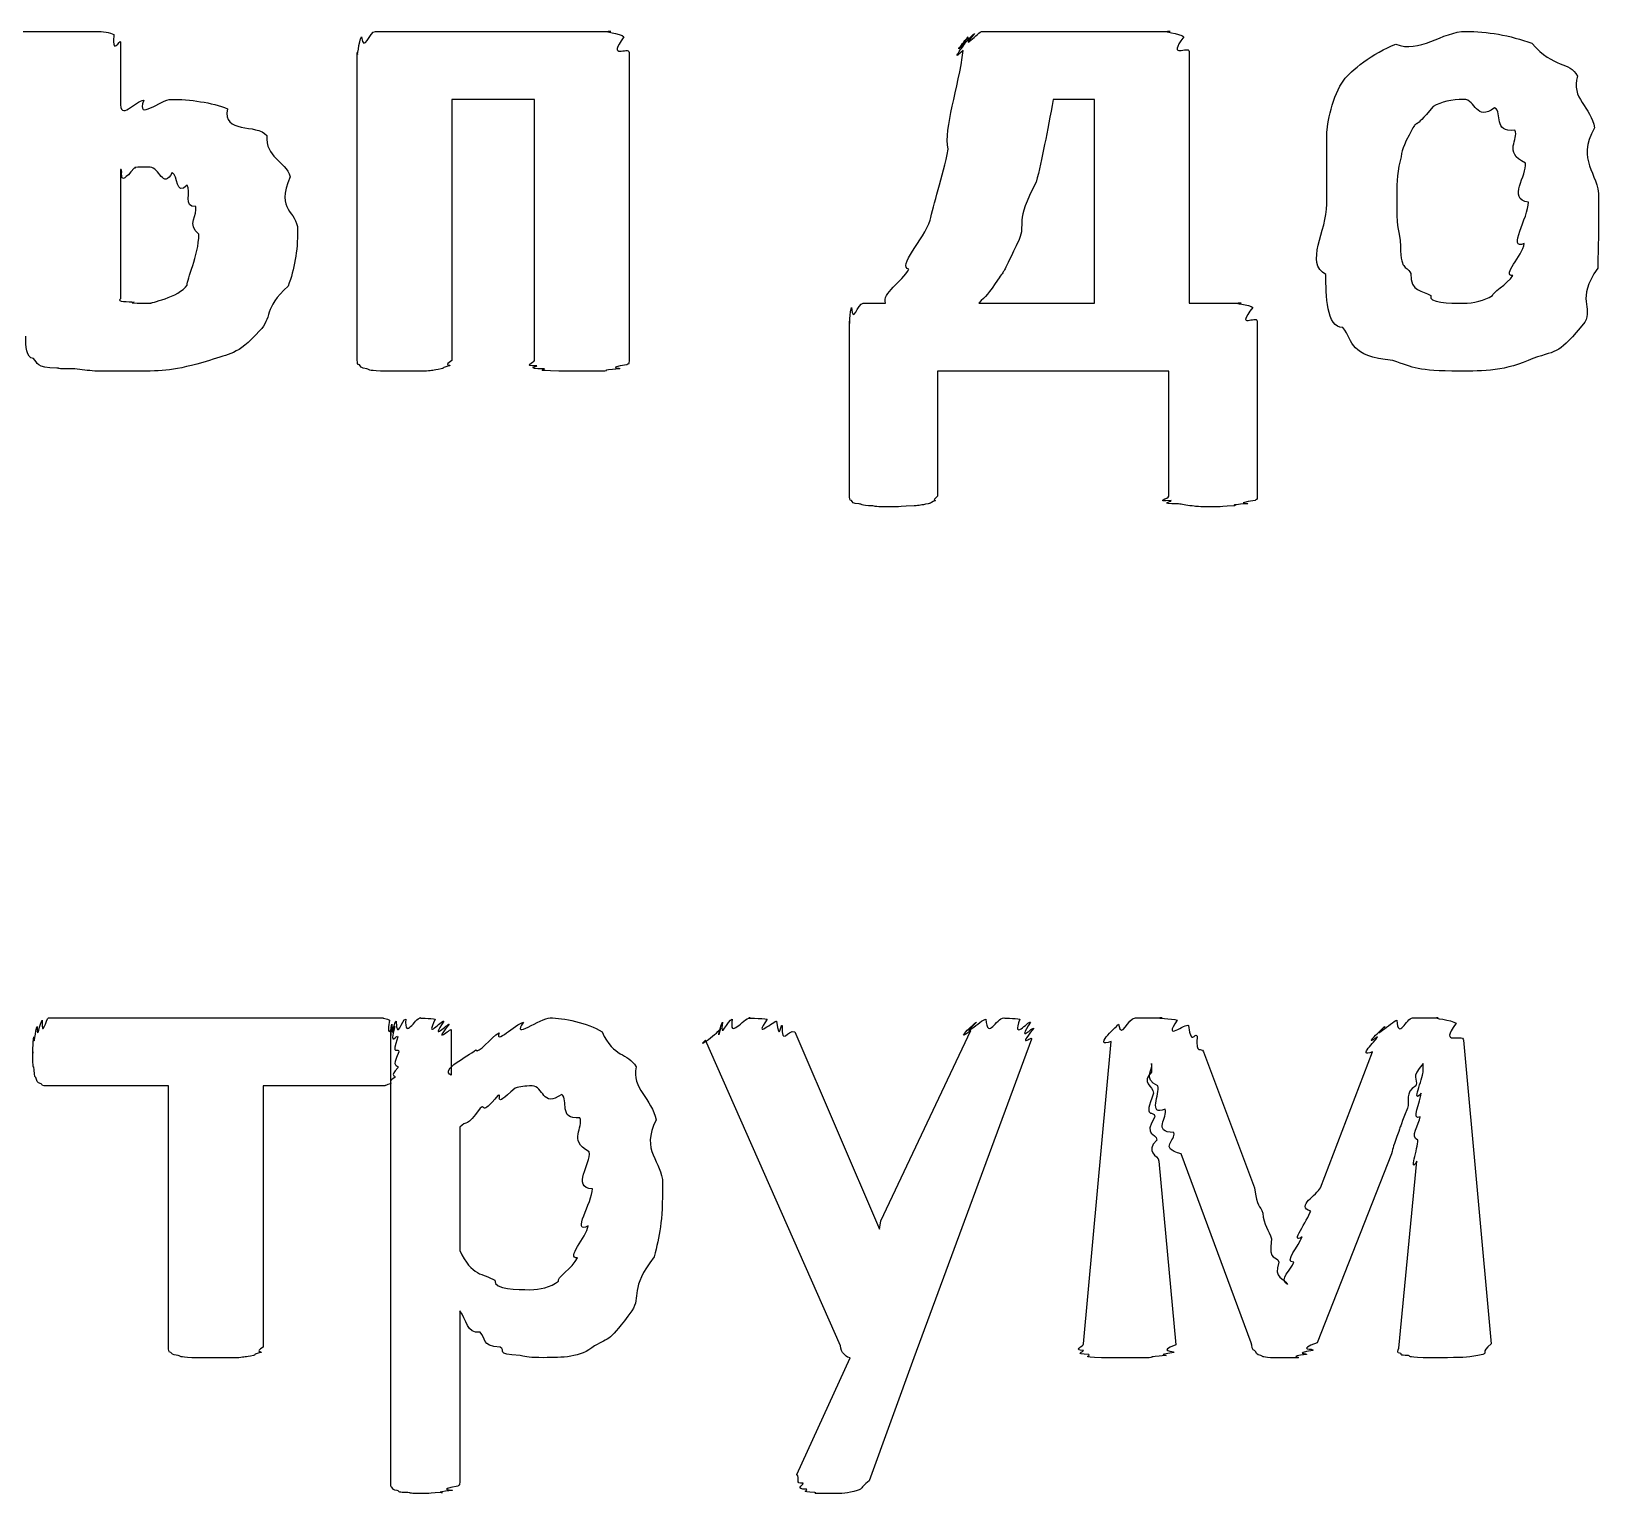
# Model space of a CAD drawing. Header units: millimetres. Extents: x 25 to 190, y 204 to 253.
# Drawn here: x 100.47 to 108.6, y 218.91 to 226.5 of the extents above; entities that cross this region are included whole.
import ezdxf

# ---------------------------------------------------------------- set-up
doc = ezdxf.new("R2010")
doc.units = ezdxf.units.MM
doc.layers.get('0').update_dxf_attribs({"linetype": 'CONTINUOUS'})

msp = doc.modelspace()

# ---------------------------------------------------------------- linework, layer by layer
at = {"color": 0}
for p, q in [((99.8195, 226.504), (100.801, 226.504)), ((102.252, 226.504), (103.475, 226.504)), ((105.402, 226.504), (106.378, 226.504)), ((100.928, 226.449), (100.928, 226.14)), ((102.158, 224.795), (102.158, 226.394)), ((103.569, 226.394), (103.569, 224.795)), ((106.477, 226.399), (106.477, 225.093)), ((103.078, 226.151), (102.649, 226.151)), ((102.649, 226.151), (102.649, 224.795)), ((103.078, 224.795), (103.078, 226.151)), ((105.986, 226.151), (105.771, 226.151)), ((105.986, 225.093), (105.986, 226.151)), ((100.928, 225.787), (100.928, 225.115)), ((108.239, 225.617), (108.239, 225.617)), ((108.603, 225.638), (108.603, 225.638)), ((101.335, 225.451), (101.335, 225.451)), ((104.785, 225.093), (104.9, 225.093)), ((105.385, 225.093), (105.986, 225.093)), ((106.477, 225.093), (106.747, 225.093)), ((104.713, 224.095), (104.713, 224.999)), ((106.83, 224.999), (106.83, 224.095)), ((106.372, 224.74), (105.17, 224.74)), ((105.17, 224.74), (105.17, 224.09)), ((106.372, 224.09), (106.372, 224.74)), ((100.555, 221.382), (102.292, 221.382)), ((106.198, 221.382), (106.336, 221.382)), ((107.637, 221.382), (107.769, 221.382)), ((102.332, 218.973), (102.332, 221.321)), ((102.646, 221.321), (102.646, 221.084)), ((104.666, 219.679), (103.966, 221.266)), ((104.429, 221.31), (104.87, 220.285)), ((104.876, 220.329), (105.344, 221.316)), ((105.658, 221.272), (105.047, 219.618)), ((105.929, 219.69), (106.072, 221.26)), ((107.902, 221.266), (108.045, 219.69)), ((102.374, 221.205), (102.374, 221.205)), ((106.551, 221.205), (106.816, 220.5)), ((107.158, 220.5), (107.428, 221.205)), ((106.281, 221.145), (106.281, 221.101)), ((107.692, 221.101), (107.692, 221.145)), ((101.178, 221.029), (100.55, 221.029)), ((101.178, 219.673), (101.178, 221.029)), ((102.297, 221.029), (101.669, 221.029)), ((101.669, 221.029), (101.669, 219.673)), ((102.69, 220.814), (102.69, 220.175)), ((106.32, 220.638), (106.408, 219.684)), ((106.799, 219.695), (106.436, 220.676)), ((107.527, 220.676), (107.141, 219.695)), ((107.565, 219.668), (107.659, 220.638)), ((103.379, 220.494), (103.379, 220.494)), ((103.743, 220.522), (103.743, 220.522)), ((104.87, 220.285), (104.876, 220.329)), ((102.69, 219.861), (102.69, 218.973)), ((104.44, 219.012), (104.716, 219.618)), ((105.047, 219.618), (104.815, 218.979))]:
    msp.add_line(p, q, dxfattribs=at)
for points in [[(100.801, 226.504), (100.837, 226.504), (100.873, 226.499), (100.894, 226.488)], [(100.894, 226.488), (100.881, 226.368), (100.928, 226.467), (100.928, 226.449)], [(102.158, 226.394), (102.158, 226.35), (102.165, 226.457), (102.18, 226.476)], [(102.18, 226.476), (102.191, 226.386), (102.222, 226.504), (102.252, 226.504)], [(103.475, 226.504), (103.418, 226.504), (103.527, 226.494), (103.542, 226.476)], [(103.542, 226.476), (103.451, 226.35), (103.569, 226.43), (103.569, 226.394)], [(105.314, 226.443), (105.234, 226.361), (105.322, 226.468), (105.33, 226.476)], [(105.33, 226.476), (105.253, 226.374), (105.352, 226.489), (105.363, 226.493)], [(105.363, 226.493), (105.275, 226.386), (105.387, 226.504), (105.402, 226.504)], [(106.378, 226.504), (106.323, 226.504), (106.43, 226.494), (106.449, 226.476)], [(106.449, 226.476), (106.358, 226.352), (106.477, 226.435), (106.477, 226.399)], [(107.55, 226.438), (107.669, 226.386), (107.793, 226.504), (107.914, 226.504)], [(107.914, 226.504), (108.022, 226.504), (108.142, 226.483), (108.256, 226.443)], [(105.226, 225.892), (105.201, 226.004), (105.281, 226.206), (105.303, 226.405)], [(105.303, 226.405), (105.227, 226.334), (105.31, 226.432), (105.314, 226.443)], [(107.28, 226.251), (107.313, 226.297), (107.432, 226.394), (107.55, 226.438)], [(108.256, 226.443), (108.372, 226.308), (108.452, 226.35), (108.493, 226.272)], [(107.192, 225.969), (107.192, 226.022), (107.221, 226.173), (107.28, 226.251)], [(108.493, 226.272), (108.456, 226.158), (108.566, 226.109), (108.581, 226.003)], [(100.928, 226.14), (100.922, 226.03), (101.007, 226.146), (101.049, 226.146)], [(101.049, 226.146), (101.006, 226.033), (101.14, 226.151), (101.192, 226.151)], [(101.192, 226.151), (101.288, 226.151), (101.403, 226.135), (101.484, 226.102)], [(105.771, 226.151), (105.741, 225.982), (105.712, 225.838), (105.683, 225.721)], [(107.903, 226.151), (107.839, 226.151), (107.787, 226.138), (107.743, 226.113)], [(108.063, 226.107), (107.964, 226.033), (107.965, 226.151), (107.903, 226.151)], [(101.484, 226.102), (101.454, 225.971), (101.636, 226.026), (101.688, 225.964)], [(107.743, 226.113), (107.636, 225.982), (107.667, 226.049), (107.638, 226.003)], [(108.168, 225.991), (108.052, 225.977), (108.107, 226.081), (108.063, 226.107)], [(107.638, 226.003), (107.578, 225.887), (107.586, 225.898), (107.573, 225.831)], [(108.223, 225.82), (108.103, 225.878), (108.193, 225.943), (108.168, 225.991)], [(108.581, 226.003), (108.485, 225.828), (108.603, 225.774), (108.603, 225.638)], [(101.688, 225.964), (101.679, 225.849), (101.783, 225.833), (101.81, 225.749)], [(107.192, 225.606), (107.192, 225.684), (107.192, 225.859), (107.192, 225.969)], [(105.132, 225.523), (105.146, 225.6), (105.199, 225.749), (105.226, 225.892)], [(107.573, 225.831), (107.552, 225.757), (107.556, 225.701), (107.556, 225.627)], [(108.239, 225.617), (108.125, 225.633), (108.234, 225.757), (108.223, 225.82)], [(100.999, 225.793), (100.903, 225.677), (100.949, 225.79), (100.928, 225.787)], [(101.082, 225.799), (100.955, 225.799), (101.024, 225.796), (100.999, 225.793)], [(101.197, 225.771), (101.15, 225.68), (101.129, 225.799), (101.082, 225.799)], [(101.275, 225.705), (101.211, 225.647), (101.231, 225.756), (101.197, 225.771)], [(101.81, 225.749), (101.729, 225.567), (101.848, 225.575), (101.848, 225.473)], [(101.319, 225.594), (101.253, 225.589), (101.297, 225.674), (101.275, 225.705)], [(105.683, 225.721), (105.569, 225.512), (105.628, 225.504), (105.595, 225.424)], [(101.335, 225.451), (101.271, 225.501), (101.33, 225.55), (101.319, 225.594)], [(107.187, 225.242), (107.074, 225.298), (107.192, 225.469), (107.192, 225.606)], [(107.556, 225.627), (107.552, 225.492), (107.561, 225.484), (107.573, 225.418)], [(108.217, 225.402), (108.125, 225.364), (108.239, 225.539), (108.239, 225.617)], [(108.603, 225.638), (108.603, 225.442), (108.601, 225.385), (108.598, 225.275)], [(105.022, 225.269), (104.958, 225.28), (105.099, 225.424), (105.132, 225.523)], [(101.275, 225.187), (101.271, 225.217), (101.335, 225.337), (101.335, 225.451)], [(101.848, 225.473), (101.848, 225.36), (101.831, 225.272), (101.799, 225.181)], [(105.595, 225.424), (105.503, 225.232), (105.526, 225.276), (105.49, 225.225)], [(107.573, 225.418), (107.574, 225.247), (107.601, 225.298), (107.628, 225.247)], [(108.157, 225.236), (108.099, 225.236), (108.206, 225.338), (108.217, 225.402)], [(104.9, 225.093), (104.881, 225.144), (104.985, 225.203), (105.022, 225.269)], [(107.628, 225.247), (107.625, 225.148), (107.688, 225.16), (107.732, 225.132)], [(108.598, 225.275), (108.482, 225.107), (108.575, 225.074), (108.531, 224.994)], [(101.087, 225.093), (101.072, 225.093), (101.233, 225.123), (101.275, 225.187)], [(101.799, 225.181), (101.667, 225.063), (101.719, 225.016), (101.65, 224.949)], [(105.49, 225.225), (105.432, 225.133), (105.421, 225.133), (105.385, 225.093)], [(107.275, 224.966), (107.188, 224.967), (107.187, 225.134), (107.187, 225.242)], [(108.052, 225.132), (108.044, 225.144), (108.131, 225.192), (108.157, 225.236)], [(100.928, 225.115), (100.903, 225.1), (100.973, 225.101), (100.999, 225.098)], [(100.999, 225.098), (100.955, 225.093), (101.054, 225.093), (101.087, 225.093)], [(104.724, 225.071), (104.731, 224.975), (104.754, 225.093), (104.785, 225.093)], [(106.747, 225.093), (106.686, 225.093), (106.796, 225.085), (106.808, 225.071)], [(107.732, 225.132), (107.713, 225.093), (107.831, 225.093), (107.898, 225.093)], [(107.898, 225.093), (107.956, 225.093), (108.008, 225.105), (108.052, 225.132)], [(104.713, 224.999), (104.713, 224.949), (104.716, 225.06), (104.724, 225.071)], [(106.808, 225.071), (106.711, 224.949), (106.83, 225.035), (106.83, 224.999)], [(100.476, 224.806), (100.437, 224.809), (100.437, 224.87), (100.437, 224.922)], [(101.65, 224.949), (101.531, 224.817), (101.497, 224.835), (101.39, 224.795)], [(107.534, 224.795), (107.305, 224.817), (107.333, 224.892), (107.275, 224.966)], [(108.531, 224.994), (108.394, 224.828), (108.397, 224.85), (108.262, 224.806)], [(100.597, 224.756), (100.488, 224.758), (100.5, 224.78), (100.476, 224.806)], [(101.39, 224.795), (101.2, 224.74), (101.156, 224.74), (101.01, 224.74)], [(102.169, 224.773), (102.158, 224.769), (102.158, 224.787), (102.158, 224.795)], [(102.208, 224.751), (102.172, 224.754), (102.176, 224.765), (102.169, 224.773)], [(102.638, 224.768), (102.588, 224.754), (102.616, 224.758), (102.593, 224.751)], [(102.649, 224.795), (102.602, 224.765), (102.645, 224.774), (102.638, 224.768)], [(103.09, 224.768), (103.007, 224.765), (103.078, 224.784), (103.078, 224.795)], [(103.128, 224.751), (103.021, 224.754), (103.096, 224.764), (103.09, 224.768)], [(103.558, 224.773), (103.437, 224.754), (103.537, 224.758), (103.519, 224.751)], [(103.569, 224.795), (103.569, 224.769), (103.565, 224.78), (103.558, 224.773)], [(107.881, 224.74), (107.655, 224.74), (107.651, 224.758), (107.534, 224.795)], [(108.262, 224.806), (108.125, 224.74), (108.002, 224.74), (107.881, 224.74)], [(100.691, 224.751), (100.572, 224.751), (100.626, 224.756), (100.597, 224.756)], [(100.795, 224.74), (100.759, 224.743), (100.726, 224.747), (100.691, 224.751)], [(100.905, 224.74), (100.83, 224.74), (100.831, 224.74), (100.795, 224.74)], [(101.01, 224.74), (100.903, 224.74), (100.941, 224.74), (100.905, 224.74)], [(102.279, 224.74), (102.209, 224.743), (102.225, 224.747), (102.208, 224.751)], [(102.401, 224.74), (102.271, 224.74), (102.313, 224.74), (102.279, 224.74)], [(102.517, 224.74), (102.485, 224.74), (102.447, 224.74), (102.401, 224.74)], [(102.593, 224.751), (102.547, 224.743), (102.549, 224.743), (102.517, 224.74)], [(103.205, 224.74), (103.058, 224.743), (103.146, 224.747), (103.128, 224.751)], [(103.327, 224.74), (103.241, 224.74), (103.239, 224.74), (103.205, 224.74)], [(103.443, 224.74), (103.338, 224.74), (103.373, 224.74), (103.327, 224.74)], [(103.519, 224.751), (103.4, 224.743), (103.475, 224.743), (103.443, 224.74)], [(104.724, 224.068), (104.713, 224.065), (104.713, 224.084), (104.713, 224.095)], [(104.763, 224.051), (104.727, 224.05), (104.731, 224.061), (104.724, 224.068)], [(104.834, 224.04), (104.764, 224.043), (104.781, 224.048), (104.763, 224.051)], [(104.95, 224.035), (104.823, 224.035), (104.863, 224.037), (104.834, 224.04)], [(105.049, 224.04), (104.912, 224.035), (104.99, 224.035), (104.95, 224.035)], [(105.121, 224.051), (105.084, 224.043), (105.078, 224.044), (105.049, 224.04)], [(105.16, 224.068), (105.121, 224.05), (105.139, 224.055), (105.121, 224.051)], [(105.17, 224.09), (105.135, 224.061), (105.166, 224.072), (105.16, 224.068)], [(106.383, 224.068), (106.289, 224.061), (106.372, 224.079), (106.372, 224.09)], [(106.422, 224.051), (106.303, 224.05), (106.39, 224.061), (106.383, 224.068)], [(106.493, 224.04), (106.458, 224.043), (106.44, 224.048), (106.422, 224.051)], [(106.598, 224.035), (106.517, 224.035), (106.522, 224.037), (106.493, 224.04)], [(106.708, 224.04), (106.601, 224.035), (106.642, 224.035), (106.598, 224.035)], [(106.78, 224.051), (106.66, 224.043), (106.737, 224.044), (106.708, 224.04)], [(106.819, 224.068), (106.697, 224.05), (106.798, 224.055), (106.78, 224.051)], [(106.83, 224.095), (106.83, 224.065), (106.826, 224.076), (106.819, 224.068)], [(100.495, 221.338), (100.495, 221.25), (100.511, 221.362), (100.522, 221.371)], [(100.522, 221.371), (100.517, 221.263), (100.544, 221.382), (100.555, 221.382)], [(102.292, 221.382), (102.284, 221.382), (102.314, 221.378), (102.325, 221.371)], [(102.325, 221.371), (102.306, 221.25), (102.344, 221.351), (102.352, 221.338)], [(102.332, 221.321), (102.332, 221.239), (102.333, 221.345), (102.337, 221.349)], [(102.337, 221.349), (102.339, 221.25), (102.348, 221.361), (102.359, 221.365)], [(102.359, 221.365), (102.365, 221.26), (102.39, 221.376), (102.409, 221.376)], [(102.409, 221.376), (102.405, 221.263), (102.456, 221.382), (102.486, 221.382)], [(102.486, 221.382), (102.467, 221.382), (102.544, 221.379), (102.563, 221.376)], [(102.563, 221.376), (102.504, 221.26), (102.596, 221.372), (102.607, 221.365)], [(102.607, 221.365), (102.53, 221.25), (102.631, 221.356), (102.635, 221.349)], [(102.635, 221.349), (102.541, 221.234), (102.646, 221.332), (102.646, 221.321)], [(102.894, 221.305), (102.868, 221.239), (102.979, 221.349), (103.021, 221.36)], [(103.021, 221.36), (102.952, 221.263), (103.11, 221.382), (103.159, 221.382)], [(103.159, 221.382), (103.225, 221.382), (103.354, 221.357), (103.429, 221.31)], [(104.043, 221.327), (104.021, 221.241), (104.046, 221.351), (104.054, 221.36)], [(104.054, 221.36), (104.039, 221.257), (104.082, 221.372), (104.104, 221.376)], [(104.104, 221.376), (104.087, 221.263), (104.16, 221.382), (104.198, 221.382)], [(104.198, 221.382), (104.16, 221.382), (104.264, 221.379), (104.286, 221.376)], [(104.286, 221.376), (104.205, 221.26), (104.325, 221.372), (104.335, 221.365)], [(104.335, 221.365), (104.348, 221.25), (104.359, 221.354), (104.363, 221.343)], [(104.363, 221.343), (104.359, 221.23), (104.392, 221.324), (104.429, 221.31)], [(105.344, 221.316), (105.248, 221.245), (105.361, 221.356), (105.372, 221.36)], [(105.372, 221.36), (105.27, 221.257), (105.399, 221.372), (105.421, 221.376)], [(105.421, 221.376), (105.432, 221.263), (105.474, 221.382), (105.515, 221.382)], [(105.515, 221.382), (105.505, 221.382), (105.576, 221.379), (105.598, 221.376)], [(105.598, 221.376), (105.554, 221.257), (105.642, 221.367), (105.653, 221.36)], [(105.653, 221.36), (105.576, 221.241), (105.669, 221.341), (105.669, 221.327)], [(106.072, 221.26), (105.973, 221.223), (106.091, 221.33), (106.11, 221.349)], [(106.11, 221.349), (106.127, 221.263), (106.157, 221.382), (106.198, 221.382)], [(106.336, 221.382), (106.288, 221.382), (106.391, 221.378), (106.414, 221.371)], [(106.414, 221.371), (106.336, 221.252), (106.459, 221.357), (106.474, 221.343)], [(106.474, 221.343), (106.487, 221.228), (106.507, 221.313), (106.518, 221.288)], [(107.494, 221.338), (107.401, 221.25), (107.532, 221.362), (107.555, 221.371)], [(107.555, 221.371), (107.563, 221.263), (107.604, 221.382), (107.637, 221.382)], [(107.769, 221.382), (107.728, 221.382), (107.844, 221.372), (107.863, 221.354)], [(107.863, 221.354), (107.769, 221.228), (107.898, 221.306), (107.902, 221.266)], [(100.473, 221.205), (100.473, 221.175), (100.474, 221.26), (100.478, 221.283)], [(100.478, 221.283), (100.48, 221.219), (100.487, 221.323), (100.495, 221.338)], [(102.352, 221.338), (102.321, 221.219), (102.365, 221.305), (102.369, 221.283)], [(102.369, 221.283), (102.328, 221.175), (102.374, 221.234), (102.374, 221.205)], [(102.773, 221.216), (102.784, 221.19), (102.853, 221.283), (102.894, 221.305)], [(103.429, 221.31), (103.489, 221.172), (103.561, 221.205), (103.605, 221.128)], [(103.966, 221.266), (103.904, 221.212), (104.043, 221.312), (104.043, 221.327)], [(105.669, 221.327), (105.576, 221.212), (105.665, 221.294), (105.658, 221.272)], [(106.518, 221.288), (106.509, 221.179), (106.54, 221.239), (106.551, 221.205)], [(107.428, 221.205), (107.346, 221.175), (107.444, 221.26), (107.455, 221.283)], [(107.455, 221.283), (107.369, 221.223), (107.479, 221.327), (107.494, 221.338)], [(100.478, 221.128), (100.473, 221.117), (100.473, 221.175), (100.473, 221.205)], [(102.374, 221.205), (102.328, 221.113), (102.372, 221.145), (102.369, 221.123)], [(102.646, 221.084), (102.585, 221.117), (102.731, 221.179), (102.773, 221.216)], [(100.489, 221.073), (100.48, 221.073), (100.481, 221.106), (100.478, 221.128)], [(102.369, 221.123), (102.321, 221.073), (102.359, 221.087), (102.352, 221.073)], [(103.605, 221.128), (103.58, 221.018), (103.688, 220.959), (103.71, 220.853)], [(106.281, 221.101), (106.226, 221.043), (106.288, 221.03), (106.292, 220.991)], [(106.314, 221.029), (106.233, 221.069), (106.292, 221.108), (106.281, 221.145)], [(107.692, 221.145), (107.622, 221.069), (107.667, 221.069), (107.654, 221.029)], [(107.681, 220.991), (107.629, 220.926), (107.688, 221.067), (107.692, 221.101)], [(100.517, 221.04), (100.491, 221.043), (100.496, 221.058), (100.489, 221.073)], [(100.55, 221.029), (100.513, 221.029), (100.528, 221.032), (100.517, 221.04)], [(102.33, 221.04), (102.288, 221.029), (102.308, 221.029), (102.297, 221.029)], [(102.352, 221.073), (102.31, 221.043), (102.342, 221.047), (102.33, 221.04)], [(102.977, 221.018), (102.85, 220.897), (102.917, 220.997), (102.888, 220.979)], [(103.065, 221.029), (103.026, 221.029), (103.005, 221.025), (102.977, 221.018)], [(103.219, 220.985), (103.117, 220.911), (103.127, 221.029), (103.065, 221.029)], [(106.353, 220.908), (106.259, 220.871), (106.328, 220.988), (106.314, 221.029)], [(107.654, 221.029), (107.593, 220.992), (107.623, 220.953), (107.61, 220.913)], [(102.888, 220.979), (102.791, 220.864), (102.828, 220.942), (102.795, 220.913)], [(103.313, 220.864), (103.198, 220.853), (103.259, 220.955), (103.219, 220.985)], [(106.292, 220.991), (106.233, 220.845), (106.298, 220.909), (106.298, 220.869)], [(107.676, 220.869), (107.626, 220.845), (107.681, 220.949), (107.681, 220.991)], [(102.795, 220.913), (102.725, 220.809), (102.726, 220.854), (102.69, 220.814)], [(103.362, 220.687), (103.247, 220.749), (103.338, 220.811), (103.313, 220.864)], [(103.71, 220.853), (103.624, 220.69), (103.743, 220.639), (103.743, 220.522)], [(106.298, 220.869), (106.237, 220.764), (106.305, 220.788), (106.309, 220.748)], [(106.397, 220.787), (106.284, 220.789), (106.367, 220.866), (106.353, 220.908)], [(107.61, 220.913), (107.563, 220.793), (107.579, 220.832), (107.565, 220.792)], [(107.665, 220.748), (107.618, 220.764), (107.672, 220.828), (107.676, 220.869)], [(106.436, 220.676), (106.314, 220.709), (106.411, 220.745), (106.397, 220.787)], [(107.565, 220.792), (107.534, 220.712), (107.538, 220.712), (107.527, 220.676)], [(106.309, 220.748), (106.244, 220.683), (106.316, 220.671), (106.32, 220.638)], [(107.659, 220.638), (107.615, 220.566), (107.665, 220.707), (107.665, 220.748)], [(103.379, 220.494), (103.265, 220.503), (103.373, 220.624), (103.362, 220.687)], [(103.357, 220.302), (103.265, 220.253), (103.379, 220.428), (103.379, 220.494)], [(103.743, 220.522), (103.743, 220.315), (103.728, 220.255), (103.699, 220.141)], [(106.816, 220.5), (106.828, 220.396), (106.845, 220.412), (106.86, 220.368)], [(107.108, 220.379), (107.027, 220.404), (107.142, 220.463), (107.158, 220.5)], [(106.86, 220.368), (106.861, 220.308), (106.893, 220.279), (106.904, 220.235)], [(107.064, 220.246), (106.994, 220.198), (107.093, 220.334), (107.108, 220.379)], [(103.302, 220.136), (103.239, 220.132), (103.346, 220.242), (103.357, 220.302)], [(106.904, 220.235), (106.887, 220.106), (106.932, 220.154), (106.943, 220.114)], [(107.02, 220.114), (106.965, 220.11), (107.049, 220.202), (107.064, 220.246)], [(102.69, 220.175), (102.751, 220.039), (102.813, 220.056), (102.872, 220.02)], [(103.203, 220.015), (103.188, 220.029), (103.276, 220.084), (103.302, 220.136)], [(103.699, 220.141), (103.569, 219.974), (103.634, 219.938), (103.583, 219.861)], [(106.943, 220.114), (106.912, 220.026), (106.972, 220.034), (106.987, 219.998)], [(106.987, 219.998), (106.939, 220.026), (107.009, 220.073), (107.02, 220.114)], [(102.872, 220.02), (102.868, 219.971), (102.99, 219.971), (103.054, 219.971)], [(103.054, 219.971), (103.106, 219.971), (103.161, 219.984), (103.203, 220.015)], [(102.795, 219.75), (102.725, 219.739), (102.726, 219.819), (102.69, 219.861)], [(103.583, 219.861), (103.467, 219.702), (103.467, 219.723), (103.39, 219.679)], [(102.9, 219.673), (102.795, 219.676), (102.83, 219.72), (102.795, 219.75)], [(101.189, 219.645), (101.178, 219.643), (101.178, 219.662), (101.178, 219.673)], [(101.228, 219.629), (101.192, 219.632), (101.196, 219.641), (101.189, 219.645)], [(101.658, 219.645), (101.608, 219.632), (101.637, 219.636), (101.619, 219.629)], [(101.669, 219.673), (101.622, 219.643), (101.665, 219.653), (101.658, 219.645)], [(103.004, 219.629), (102.864, 219.636), (102.935, 219.654), (102.9, 219.673)], [(103.39, 219.679), (103.313, 219.618), (103.225, 219.618), (103.125, 219.618)], [(104.683, 219.64), (104.674, 219.643), (104.669, 219.663), (104.666, 219.679)], [(104.716, 219.618), (104.694, 219.621), (104.694, 219.629), (104.683, 219.64)], [(105.929, 219.656), (105.869, 219.654), (105.929, 219.679), (105.929, 219.69)], [(105.956, 219.635), (105.873, 219.636), (105.931, 219.648), (105.929, 219.656)], [(106.022, 219.618), (105.902, 219.621), (105.97, 219.626), (105.956, 219.635)], [(106.397, 219.645), (106.292, 219.629), (106.375, 219.632), (106.353, 219.629)], [(106.408, 219.684), (106.306, 219.647), (106.404, 219.656), (106.397, 219.645)], [(106.816, 219.656), (106.806, 219.654), (106.802, 219.68), (106.799, 219.695)], [(106.849, 219.629), (106.824, 219.632), (106.827, 219.645), (106.816, 219.656)], [(107.086, 219.635), (106.983, 219.621), (107.06, 219.621), (107.042, 219.618)], [(107.119, 219.656), (107.009, 219.636), (107.1, 219.641), (107.086, 219.635)], [(107.141, 219.695), (107.027, 219.654), (107.13, 219.668), (107.119, 219.656)], [(107.576, 219.64), (107.549, 219.64), (107.565, 219.656), (107.565, 219.668)], [(107.615, 219.629), (107.563, 219.629), (107.583, 219.636), (107.576, 219.64)], [(108.001, 219.635), (107.927, 219.618), (107.91, 219.618), (107.819, 219.618)], [(108.045, 219.69), (107.986, 219.64), (108.03, 219.645), (108.001, 219.635)], [(101.299, 219.618), (101.229, 219.621), (101.246, 219.625), (101.228, 219.629)], [(101.421, 219.618), (101.291, 219.618), (101.333, 219.618), (101.299, 219.618)], [(101.542, 219.618), (101.509, 219.618), (101.472, 219.618), (101.421, 219.618)], [(101.619, 219.629), (101.571, 219.621), (101.575, 219.621), (101.542, 219.618)], [(103.125, 219.618), (103.051, 219.618), (103.04, 219.621), (103.004, 219.629)], [(106.143, 219.618), (106.079, 219.618), (106.051, 219.618), (106.022, 219.618)], [(106.27, 219.618), (106.185, 219.618), (106.198, 219.618), (106.143, 219.618)], [(106.353, 219.629), (106.248, 219.621), (106.303, 219.621), (106.27, 219.618)], [(106.899, 219.618), (106.85, 219.621), (106.863, 219.625), (106.849, 219.629)], [(106.97, 219.618), (106.887, 219.618), (106.916, 219.618), (106.899, 219.618)], [(107.042, 219.618), (106.945, 219.618), (106.999, 219.618), (106.97, 219.618)], [(107.692, 219.618), (107.6, 219.621), (107.633, 219.625), (107.615, 219.629)], [(107.819, 219.618), (107.666, 219.618), (107.725, 219.618), (107.692, 219.618)], [(104.473, 218.967), (104.425, 218.961), (104.462, 218.994), (104.44, 219.012)], [(102.337, 218.946), (102.332, 218.943), (102.332, 218.962), (102.332, 218.973)], [(102.365, 218.929), (102.343, 218.928), (102.344, 218.938), (102.337, 218.946)], [(102.42, 218.918), (102.368, 218.917), (102.379, 218.922), (102.365, 218.929)], [(102.508, 218.912), (102.416, 218.912), (102.445, 218.915), (102.42, 218.918)], [(102.596, 218.918), (102.486, 218.912), (102.544, 218.912), (102.508, 218.912)], [(102.651, 218.929), (102.533, 218.917), (102.621, 218.918), (102.596, 218.918)], [(102.679, 218.951), (102.559, 218.928), (102.665, 218.933), (102.651, 218.929)], [(102.69, 218.973), (102.687, 218.946), (102.686, 218.959), (102.679, 218.951)], [(104.49, 218.935), (104.425, 218.935), (104.473, 218.954), (104.473, 218.967)], [(104.534, 218.918), (104.447, 218.921), (104.501, 218.928), (104.49, 218.935)], [(104.617, 218.912), (104.487, 218.912), (104.556, 218.915), (104.534, 218.918)], [(104.754, 218.929), (104.701, 218.912), (104.679, 218.912), (104.617, 218.912)], [(104.815, 218.979), (104.763, 218.935), (104.787, 218.94), (104.754, 218.929)]]:
    msp.add_open_spline(points, degree=3, dxfattribs=at)

doc.saveas('drawing.dxf')
